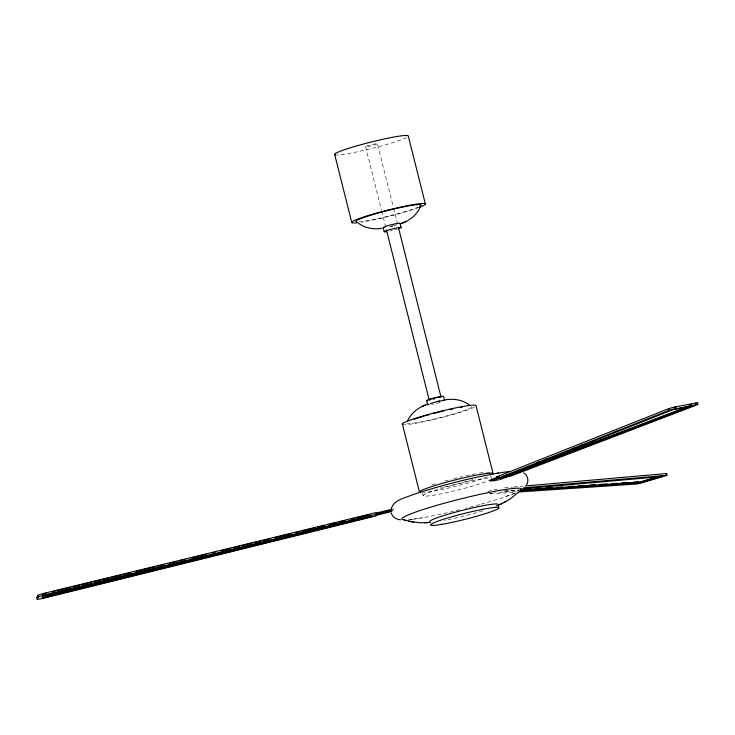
<?xml version="1.0" encoding="UTF-8"?>
<svg xmlns="http://www.w3.org/2000/svg" width="735" height="735" viewBox="0 0 735 735"><rect width="100%" height="100%" fill="white"/><g stroke="black" fill="none" stroke-linecap="round" stroke-linejoin="round"><path stroke-width="0.55" stroke-dasharray="3.67 2.76" d="M496.456 506.047L498.394 505.285M515.088 493.075L506.488 496.318M487.884 491.43L497.393 489.106M489.666 492.239L490.089 493.92L495.463 492.34M393.951 225.728L396.606 224.983M393.014 225.976L388.356 227.106M411.802 519.36L409.891 519.636L422.074 517.844M504.697 487.792L512.663 487.084M513.802 486.983L522.907 486.184M504.55 490.888L519.342 489.887M504.458 491.237L519.434 490.227M499.111 492.285L518.46 490.98M490.089 493.92L516.264 492.156M490.714 475.462L491.458 478.421A35.234 2.949 -14.1 0 0 443.646 487.746A35.234 2.949 -14.1 0 0 432.621 495.381A35.234 2.949 -14.1 0 0 487.976 480.828M377.404 143.775A6.11 0.515 -14.1 0 1 368.29 146.467A6.11 0.515 -14.1 0 1 368.74 145.438A6.11 0.515 -14.1 0 1 377.404 143.775L393.308 207.086M393.583 208.198L398.048 225.967M365.552 146.678L381.456 209.999M381.731 211.101L386.197 228.879M422.506 492.854L423.25 495.813M393.17 508.923L393.427 509.943M472.908 479.597A35.234 2.949 -14.1 0 1 449.14 485.863M448.056 486.111A35.234 2.949 -14.1 0 1 440.697 487.709M431.969 484.99A35.234 2.949 -14.1 0 1 436.939 483.4M444.941 481.048A35.234 2.949 -14.1 0 1 451.483 479.284M453.697 478.715A35.234 2.949 -14.1 0 1 462.6 476.546M465.843 475.811A35.234 2.949 -14.1 0 1 478.448 473.294M479.542 473.11A35.234 2.949 -14.1 0 1 483.474 472.532M486.552 472.219A35.234 2.949 -14.1 0 1 489.979 472.513M497.365 505.248A35.234 2.949 -14.1 0 1 495.684 506.176M482.785 510.816A35.234 2.949 -14.1 0 1 444.28 520.38M515.18 493.001A61.648 5.163 -14.1 0 1 480.708 504.274M479.661 504.568A61.648 5.163 -14.1 0 1 465.393 508.363M459.816 509.759A61.648 5.163 -14.1 0 1 408.412 519.691M406.657 137.445A38.027 3.179 -14.1 0 1 371.478 148.507A38.027 3.179 -14.1 0 1 336.29 154.984M418.151 207.049A33.663 2.821 -14.1 0 1 389.265 215.934A33.663 2.821 -14.1 0 1 359.59 221.768M419.667 207.206A38.027 3.179 -14.1 0 1 361.354 222.2M396.597 229.338A8.737 0.735 -14.1 0 1 394.511 229.926M392.306 230.487A8.737 0.735 -14.1 0 1 390.129 231.001M393.455 225.7A8.737 0.735 -14.1 0 1 391.25 226.27M471.842 406.914A33.663 2.821 -14.1 0 1 442.066 417.103A33.663 2.821 -14.1 0 1 407.337 423.498M474.406 407.135A38.027 3.179 -14.1 0 1 439.218 418.197A38.027 3.179 -14.1 0 1 404.029 424.674M487.406 476.905A38.027 3.179 -14.1 0 1 423.571 492.569M440.063 402.394A8.737 0.735 -14.1 0 1 435.781 403.543M433.604 404.057A8.737 0.735 -14.1 0 1 431.592 404.471M434.716 399.325A8.737 0.735 -14.1 0 1 432.538 399.831"/><path stroke-width="1.1" d="M36.75 597.674L37.852 595.24L43.08 593.568L376.246 512.543L376.669 514.234L375.934 515.924L42.033 598.612L37.292 599.457L37.053 597.775M37.191 599.42L38.275 596.921L42.841 595.423L376.669 514.234M43.108 595.093L42.262 598.106L371.065 516.668L371.203 515.299L371.065 516.668M392.113 509.19L376.246 513.085L375.934 515.382L391.81 511.486M391.342 508.436C394.236 499.497 405.003 498.1 412.464 494.793C443.958 484.494 476.225 476.179 509.061 471.475M526.692 484.769C529.136 480.791 527.739 475.178 523.688 472.835M420.218 207.408C417.002 214.032 411.242 219.333 404.498 222.2M407.548 420.714C410.764 414.099 416.524 408.798 423.277 405.931M518.644 492.092L509.759 499.304L498.394 505.285M500.296 504.43L502.161 503.493M503.751 502.666L505.799 501.628M400.446 223.78L404.103 222.356M423.663 405.766L427.329 404.342M402.651 222.999L406.198 221.446M421.568 406.675L425.115 405.123M666.14 473.974L666.865 473.515L525.185 485.982M696.991 403.193L697.827 402.762L674.95 406.905L668.62 408.66L496.3 477.052L496.722 478.742L511.018 475.986L698.25 404.397L669.42 410.204L496.722 478.742M536.55 463.068L539.756 461.791M544.029 460.101L547.226 458.833M571.775 449.085L574.972 447.817M579.244 446.117L582.442 444.85M614.46 432.143L617.666 430.875M673.333 409.514L503.64 476.877L509.566 475.729L693.123 405.702L673.333 409.514L673.159 408.844M488.995 480.598L498.1 477.061M490.263 481.223L498.358 478.072M500.112 479.523L509.217 475.977L499.442 477.86M570.139 451.51L509.309 474.718L506.351 475.288M572.28 450.693L579.75 447.845M581.881 447.036L689.669 405.913M503.466 476.197L509.401 475.058L691.892 405.435M641.122 481.655L657.559 476.804M520.573 490.153L641.205 481.995L662.024 475.839M519.599 490.897L641.379 482.674L662.189 476.519L522.392 488.885M46.461 595.993L192.478 559.831M194.701 559.271L201.39 557.617M203.623 557.066L210.311 555.412M212.544 554.861L272.731 539.949M274.954 539.398L281.643 537.744M283.875 537.193L370.817 515.658M42.088 597.436L370.899 515.998M376.495 514.096L392.371 510.2M42.86 594.082L46.195 593.264M51.753 591.914L55.088 591.105M57.312 590.563L70.661 587.32M72.884 586.778L79.555 585.152M81.787 584.61L91.792 582.175M94.016 581.633L100.686 580.016M102.918 579.474L109.588 577.848M111.812 577.306L121.826 574.871M124.05 574.329L130.72 572.712M136.278 571.361L155.186 566.758M157.409 566.216L164.089 564.599M169.647 563.24L176.317 561.623M178.541 561.081L185.22 559.454M190.778 558.104L206.351 554.319M211.91 552.968L215.245 552.15M220.803 550.8L230.818 548.365M233.041 547.823L239.711 546.206M241.934 545.664L251.949 543.229M254.172 542.687L260.842 541.061M263.066 540.519L269.745 538.902M275.303 537.542L290.876 533.757M296.435 532.406L299.77 531.598M301.993 531.056L315.343 527.813M317.566 527.271L324.236 525.644M329.804 524.294L336.474 522.668M338.697 522.126L345.367 520.509M350.935 519.149L354.27 518.34M356.493 517.798L369.843 514.555M43.282 595.763L371.377 515.97M436.636 401.668L439.411 401.016M674.004 407.622L676.209 407.19M689.402 404.654L691.598 404.232M496.3 477.052L499.598 476.418M492.514 480.984L499.028 479.734M443.297 400.235C452.089 398.296 461.892 399.28 469.233 404.856M496.869 473.276L498.404 473.046M381.842 228.346C373.803 229.66 365.139 228.245 358.533 223.265M523.329 487.875L667.316 475.26L637.19 483.97L518.533 492M411.398 521.685L420.291 522.824L430.361 522.42M424.784 522.805L427.017 522.649M523.899 489.583L530.725 489.115M535.282 488.812L540.969 488.426M545.526 488.123L552.352 487.654M556.9 487.351L562.597 486.965M568.284 486.579L573.971 486.193M578.528 485.89L584.215 485.504M589.911 485.118L595.598 484.733M600.146 484.429L606.981 483.97M611.529 483.658L617.225 483.272M621.773 482.968L628.6 482.509M633.157 482.197L638.844 481.811M404.14 519.948L410.994 521.584M408.688 521.133L413.603 522.116M400.593 519.829C396.477 519.553 392.279 517.183 391.259 512.947M695.54 402.936L695.962 404.617M675.529 406.786L675.952 408.476M668.62 408.66L669.043 410.341M666.278 473.496L666.7 475.187M641.205 481.995L641.379 482.674M509.401 475.058L509.566 475.729M425.409 204.155L408.329 136.177A38.027 3.179 -14.1 0 0 368.253 142.765A38.027 3.179 -14.1 0 0 335.454 154.92M498.808 507.683L497.962 504.311A35.234 2.949 -14.1 0 0 461.681 510.513A35.234 2.949 -14.1 0 0 429.745 521.703M400.088 223.348L401.145 227.565M444.611 400.621L443.554 396.404A8.737 0.735 -14.1 0 0 433.255 398.205A8.737 0.735 -14.1 0 0 427.568 400.704M398.609 228.19L441.009 397.029M386.472 229.991L429.166 399.932M383.156 227.501L384.212 231.718M426.622 400.557L427.687 404.774M334.618 154.276L351.697 222.255M402.357 423.966L419.437 491.945M43.08 593.568L43.503 595.258M37.779 595.313L38.211 597.004M429.828 400.033A6.11 0.515 -14.1 0 1 429.433 399.73M430.085 399.445A6.11 0.515 -14.1 0 1 431.077 399.087M432.345 398.692A6.11 0.515 -14.1 0 1 436.875 397.534M438.271 397.24A6.11 0.515 -14.1 0 1 440.881 396.918M404.921 519.829A61.648 5.163 -14.1 0 1 457.795 499.644A61.648 5.163 -14.1 0 1 520.233 490.429M386.435 231.709A8.737 0.735 -14.1 0 1 386.959 230.514A8.737 0.735 -14.1 0 1 398.93 227.574A8.737 0.735 -14.1 0 1 398.407 228.769M384.102 227.648A8.737 0.735 -14.1 0 1 390.882 224.855A8.737 0.735 -14.1 0 1 399.702 223.633M356.668 221.786A33.663 2.821 -14.1 0 1 389.973 209.953A33.663 2.821 -14.1 0 1 419.694 206.314M357.789 222.687A38.027 3.179 -14.1 0 1 364.11 216.843A38.027 3.179 -14.1 0 1 412.51 204.734A38.027 3.179 -14.1 0 1 419.667 207.206M428.064 404.489A8.737 0.735 -14.1 0 1 429.001 404.075M430.425 403.57A8.737 0.735 -14.1 0 1 436.517 401.852M438.694 401.347A8.737 0.735 -14.1 0 1 443.664 400.474M414.2 419.29A33.663 2.821 -14.1 0 1 417.149 418.279M418.059 417.976A33.663 2.821 -14.1 0 1 424.141 416.102M426.052 415.541A33.663 2.821 -14.1 0 1 429.065 414.687M433.181 413.566A33.663 2.821 -14.1 0 1 443.821 410.893M449.039 409.698A33.663 2.821 -14.1 0 1 453.568 408.733M460.202 407.456A33.663 2.821 -14.1 0 1 462.315 407.107M403.203 424.61A38.027 3.179 -14.1 0 1 436.002 412.454A38.027 3.179 -14.1 0 1 476.078 405.876L493.148 473.845A38.027 3.179 -14.1 0 0 453.072 480.433A38.027 3.179 -14.1 0 0 420.273 492.588M442.121 524.294A35.234 2.949 -14.1 0 0 498.211 508.629A35.234 2.949 -14.1 0 0 453.78 516.227A35.234 2.949 -14.1 0 0 442.121 524.294"/></g></svg>
